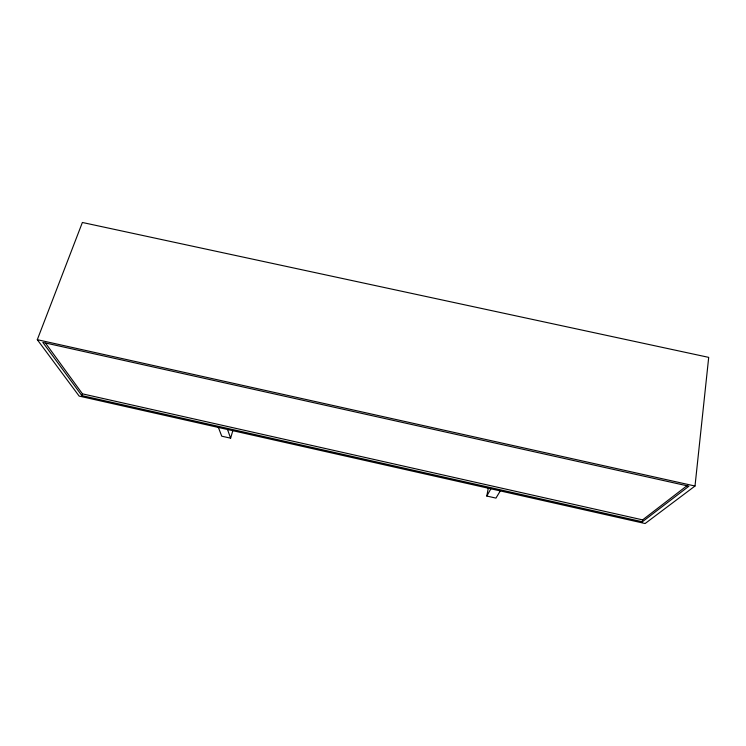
<?xml version="1.0" encoding="UTF-8"?>
<svg xmlns="http://www.w3.org/2000/svg" width="746" height="746" viewBox="0 0 746 746"><rect width="100%" height="100%" fill="white"/><g stroke="black" fill="none" stroke-linecap="round" stroke-linejoin="round"><path stroke-width="1.12" d="M695.011 486.028L708.7 357.371L82.377 222.476L37.3 339.691L79.151 396.098L645.122 523.524L695.011 486.028L37.3 339.691M642.381 521.771L688.912 486.196L42.82 342.386L81.836 395.594L642.381 521.771L642.623 519.878L687.327 485.45M500.566 490.486L495.95 498.104L486.802 496.043L488.294 488.08M218.046 426.553L221.739 436.186L230.626 438.182L232.901 430.414M81.836 395.594L82.461 393.851L45.618 343.235M486.802 496.043L491.148 488.369M82.461 393.851L642.623 519.878M227.577 429.677L230.626 438.182"/></g></svg>
